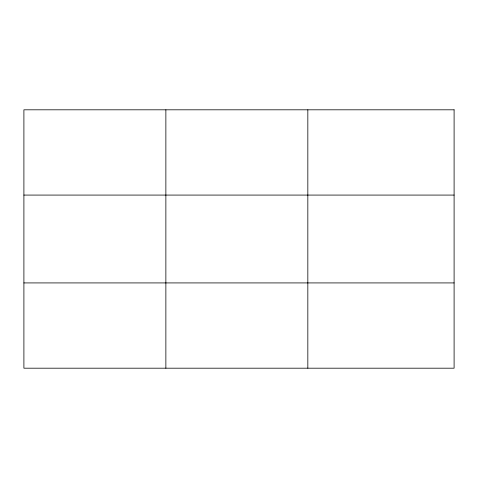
<?xml version="1.0" encoding="UTF-8"?>
<svg xmlns="http://www.w3.org/2000/svg" width="478" height="478" viewBox="0 0 478 478"><rect width="100%" height="100%" fill="white"/><g stroke="black" fill="none" stroke-linecap="round" stroke-linejoin="round"><path stroke-width="0.72" d="M165.866 368.191L165.866 109.809M307.832 368.191L307.832 109.809M23.9 195.078L454.1 195.078M23.9 282.922L454.1 282.922M454.1 109.809L454.1 368.191L23.9 368.191L23.9 109.809L454.1 109.809"/></g></svg>
